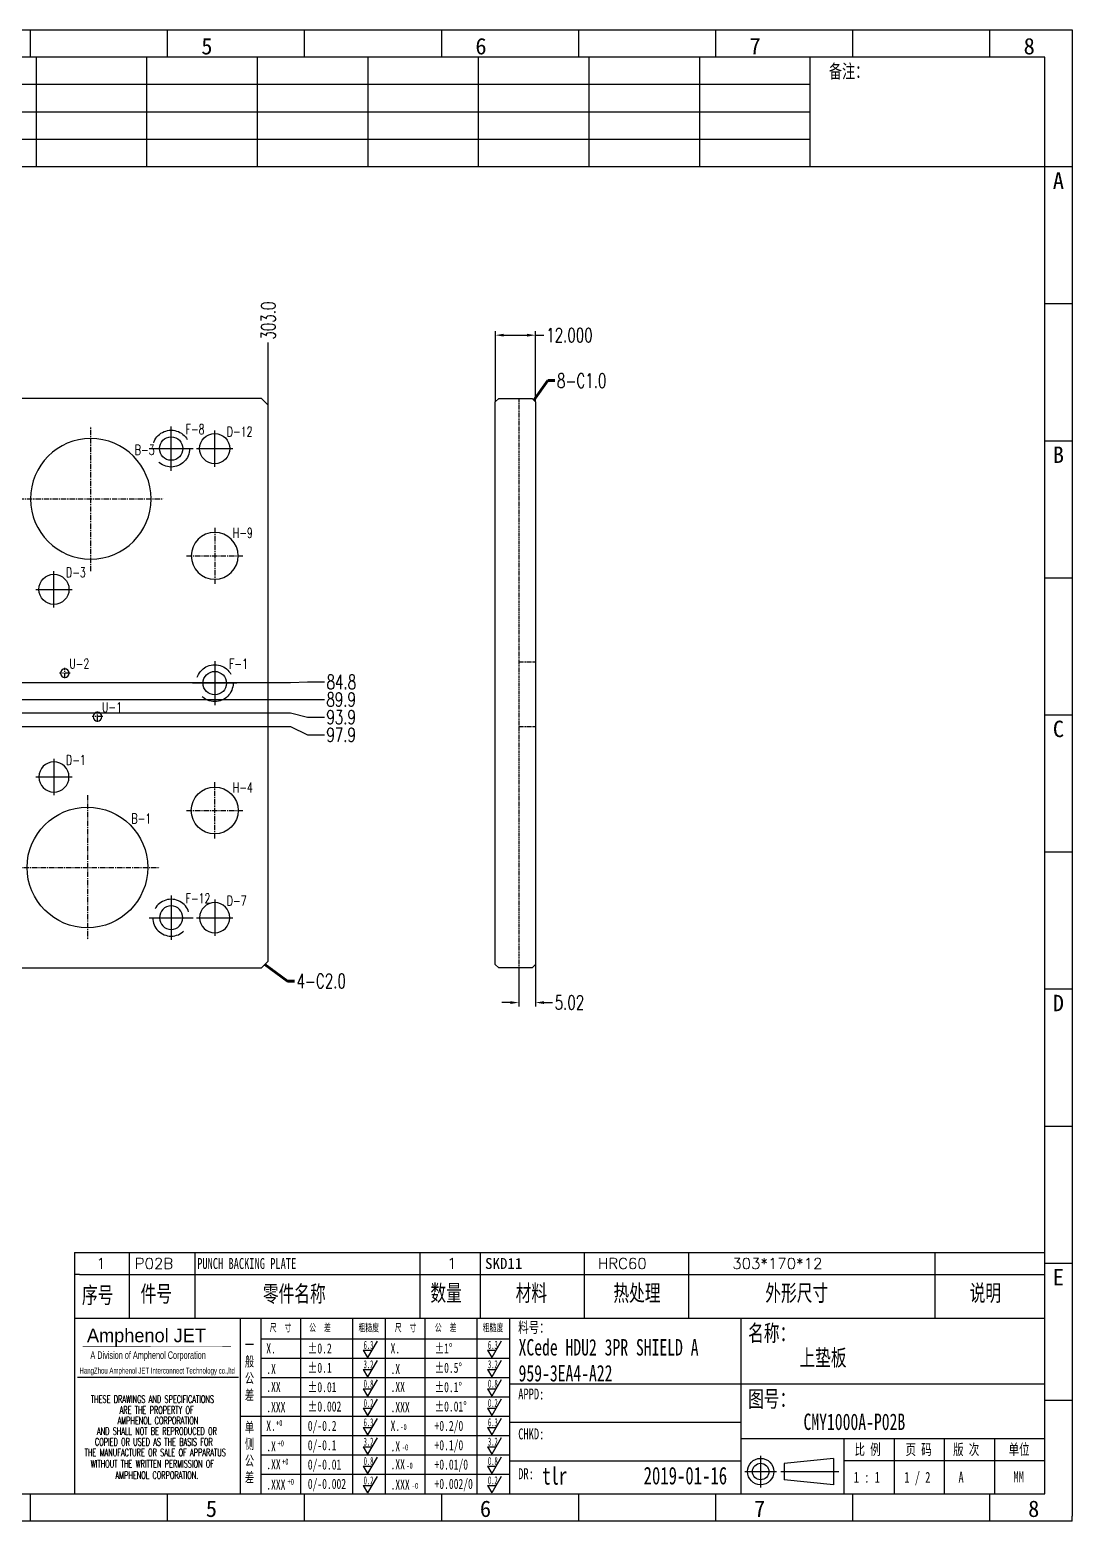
# Model space of a CAD drawing. Header units: millimetres. Extents: x -2852 to 5627, y -2271 to 1849.
# Drawn here: x 4665.6 to 4976.7, y 1404.1 to 1849.2 of the extents above; entities that cross this region are included whole.
import ezdxf
from ezdxf.enums import TextEntityAlignment as Align

# ---------------------------------------------------------------- set-up
doc = ezdxf.new("R2010")
doc.units = ezdxf.units.MM
doc.header["$PDSIZE"] = 3
for name, pattern in [('CENTER', [50.8, 31.75, -6.35, 6.35, -6.35]), ('DASHED', [19.05, 12.7, -6.35]), ('DASHED2', [9.525, 6.35, -3.175])]:
    doc.linetypes.add(name, pattern=pattern)
for name, color, linetype in [('1', 7, 'Continuous'), ('11', 4, 'DASHED2'), ('41', 1, 'Continuous'), ('P02', 51, 'Continuous')]:
    doc.layers.add(name, color=color, linetype=linetype)
doc.styles.add('CH', font='仿宋_GB2312_0.ttf')
doc.styles.add('jet01', font='simplex.shx', dxfattribs={"width": 0.7, "bigfont": 'hztxt.shx'})
doc.styles.add('jet02', font='simplex.shx', dxfattribs={"width": 0.7})
doc.styles.add('SIMPLEX', font='SIMPLEX')
doc.styles.get("Standard").update_dxf_attribs({"font": '仿宋_GB2312_0.ttf', "width": 0.7})
doc.styles.add('TEXTSTYLE_1', font='TRIUMB.TTF')
doc.styles.add('TEXTSTYLE_2', font='TRIUM.TTF')
doc.styles.add('tk', font='', dxfattribs={"width": 0.7})
doc.styles.add('tk 2', font='仿宋_GB2312_0.ttf', dxfattribs={"width": 0.65})
doc.styles.add('tk 4', font='simplex.shx', dxfattribs={"width": 0.65, "bigfont": 'bigfont.shx'})
doc.styles.get('tk').set_extended_font_data('NSimSun')
doc.dimstyles.new('jet02', dxfattribs={"dimtxt": 3.5, "dimasz": 2.1, "dimexe": 1, "dimexo": 0, "dimgap": 0.5, "dimtad": 0, "dimtoh": 1, "dimdec": 3, "dimzin": 9, "dimdsep": 46, "dimtxsty": 'jet02', "dimcen": 0, "dimclrt": 256, "dimazin": 2, "dimtfac": 1, "dimtdec": 3, "dimtofl": 0, "dimtmove": 0, "dimatfit": 1, "dimfxl": 0, "dimarcsym": 0})

# ---------------------------------------------------------------- blocks, each defined once
blk = doc.blocks.new('A3-N')
at = {"layer": '1', "color": 1}
for p, q in [((0, 296.73), (420, 296.73)), ((212.73, 291.27), (212.73, 296.73)), ((240, 291.27), (240, 296.73)), ((267.27, 291.27), (267.27, 296.73)), ((294.55, 291.27), (294.55, 296.73)), ((321.82, 291.27), (321.82, 296.73)), ((349.09, 291.27), (349.09, 296.73)), ((376.36, 291.27), (376.36, 296.73)), ((403.64, 291.27), (403.64, 296.73)), ((420, 296.73), (420, 1)), ((420, 269.45), (414.55, 269.45)), ((420, 242.18), (414.55, 242.18)), ((420, 214.91), (414.55, 214.91)), ((420, 187.64), (414.55, 187.64)), ((420, 160.36), (414.55, 160.36)), ((420, 133.09), (414.55, 133.09)), ((420, 105.82), (414.55, 105.82)), ((420, 78.55), (414.55, 78.55)), ((420, 51.27), (414.55, 51.27)), ((222.45, 49.09), (221.45, 49.09)), ((221.45, 49.09), (221.45, 40.36)), ((222.45, 49.09), (414.55, 49.09)), ((232.36, 49.09), (232.36, 40.36)), ((245.45, 49.09), (245.45, 40.36)), ((290.18, 49.09), (290.18, 40.36)), ((302.18, 49.09), (302.18, 40.36)), ((322.91, 49.09), (322.91, 40.36)), ((343.64, 49.09), (343.64, 40.36)), ((392.73, 40.36), (392.73, 49.09)), ((258.55, 40.36), (258.55, 5.44)), ((266.45, 40.36), (266.45, 5.44)), ((276.78, 40.36), (276.78, 5.45)), ((291.18, 40.36), (291.18, 5.45)), ((301.51, 40.37), (301.51, 5.46)), ((308.01, 40.36), (308.01, 5.45)), ((354.09, 40.36), (354.09, 5.45)), ((308.01, 32.39), (258.55, 32.39)), ((308.01, 28.54), (258.55, 28.54)), ((414.55, 27.27), (308.01, 27.27)), ((308.01, 24.69), (258.55, 24.69)), ((420, 24), (414.55, 24)), ((354.09, 19.63), (308.01, 19.63)), ((308.01, 16.99), (258.55, 16.99)), ((414.55, 16.36), (354.09, 16.36)), ((374.55, 16.36), (374.55, 5.45)), ((384.55, 16.36), (384.55, 5.45)), ((394.55, 16.36), (394.55, 5.45)), ((404.55, 16.36), (404.55, 5.45)), ((308.01, 13.14), (258.55, 13.14)), ((308.01, 11.99), (354.09, 11.99)), ((372.51, 12.49), (362.69, 11.5)), ((372.51, 12.49), (372.51, 7.25)), ((414.55, 12), (374.55, 12)), ((308.01, 9.29), (258.55, 9.29)), ((362.69, 11.5), (362.69, 8.23)), ((372.51, 7.25), (362.69, 8.23)), ((212.73, 0), (212.73, 5.45)), ((240, 0), (240, 5.45)), ((267.27, 0), (267.27, 5.45)), ((294.55, 0), (294.55, 5.45)), ((321.82, 0), (321.82, 5.45)), ((349.09, 0), (349.09, 5.45)), ((376.36, 0), (376.36, 5.45)), ((403.64, 0), (403.64, 5.45)), ((420, 0), (1, 0)), ((420, 0), (420, 1))]:
    blk.add_line(p, q, dxfattribs=at)
at = {"layer": '1'}
for p, q in [((414.55, 278.18), (414.55, 284.73)), ((221.45, 40.36), (221.45, 5.45)), ((221.45, 40.36), (414.55, 40.36)), ((221.45, 40.36), (414.55, 40.36)), ((254.41, 40.36), (254.41, 5.45)), ((283.28, 40.36), (283.28, 5.45)), ((308.01, 36.24), (258.55, 36.24)), ((222.08, 28.67), (254.12, 28.67)), ((308.01, 20.84), (254.41, 20.84))]:
    blk.add_line(p, q, dxfattribs=at)
at = {"layer": '1', "color": 1, "ltscale": 0.05}
for p, q in [((281.68, 35.84), (279.79, 32.56)), ((306.41, 35.84), (304.52, 32.56)), ((278.93, 34.04), (279.79, 32.56)), ((278.93, 34.04), (280.65, 34.04)), ((303.66, 34.05), (304.52, 32.56)), ((303.66, 34.05), (305.38, 34.05)), ((278.93, 30.19), (279.79, 28.71)), ((278.93, 30.19), (280.65, 30.19)), ((281.68, 31.99), (279.79, 28.71)), ((303.66, 30.2), (305.38, 30.2)), ((303.66, 30.2), (304.52, 28.71)), ((306.41, 31.99), (304.52, 28.71)), ((281.68, 28.14), (279.79, 24.86)), ((306.41, 28.14), (304.52, 24.86)), ((278.93, 26.34), (279.79, 24.86)), ((278.93, 26.34), (280.65, 26.34)), ((281.68, 24.29), (279.79, 21.01)), ((303.66, 26.35), (304.52, 24.86)), ((303.66, 26.35), (305.38, 26.35)), ((306.41, 24.29), (304.52, 21.01)), ((278.93, 22.49), (280.65, 22.49)), ((278.93, 22.49), (279.79, 21.01)), ((303.66, 22.5), (305.38, 22.5)), ((303.66, 22.5), (304.52, 21.01)), ((278.93, 18.66), (279.79, 17.17)), ((278.93, 18.66), (280.65, 18.66)), ((281.68, 20.45), (279.79, 17.17)), ((303.66, 18.66), (304.52, 17.18)), ((303.66, 18.66), (305.38, 18.66)), ((306.41, 20.46), (304.52, 17.18)), ((281.68, 16.6), (279.79, 13.32)), ((306.41, 16.61), (304.52, 13.33)), ((278.93, 14.81), (280.65, 14.81)), ((278.93, 14.81), (279.79, 13.32)), ((281.68, 12.75), (279.79, 9.47)), ((303.66, 14.81), (305.38, 14.81)), ((303.66, 14.81), (304.52, 13.33)), ((306.41, 12.76), (304.52, 9.48)), ((278.93, 10.96), (279.79, 9.47)), ((278.93, 10.96), (280.65, 10.96)), ((303.66, 10.96), (304.52, 9.48)), ((303.66, 10.96), (305.38, 10.96)), ((306.41, 8.91), (304.52, 5.63)), ((278.93, 7.11), (279.79, 5.62)), ((278.93, 7.11), (280.65, 7.11)), ((281.68, 8.9), (279.79, 5.62)), ((303.66, 7.11), (305.38, 7.11)), ((303.66, 7.11), (304.52, 5.63))]:
    blk.add_line(p, q, dxfattribs=at)
at = {"layer": '1', "color": 1, "ltscale": 0.1}
for p, q in [((358.01, 13.02), (358.01, 6.71)), ((354.86, 9.87), (361.17, 9.87)), ((362.03, 9.87), (373.54, 9.87))]:
    blk.add_line(p, q, dxfattribs=at)
at = {"layer": '1'}
blk.add_lwpolyline([(221.45, 5.45), (414.55, 5.45), (414.55, 291.27), (5.45, 291.27), (5.45, 5.45), (414.55, 5.45)], dxfattribs=at)
at = {"layer": '1', "color": 7, "linetype": 'Continuous', "const_width": 0.123}
blk.add_lwpolyline([(223.11, 34.74), (252.6, 34.76)], dxfattribs=at)
at = {"layer": '1', "color": 1}
for radius in [2.62, 1.64]:
    blk.add_circle((358.01, 9.87), radius, dxfattribs=at)
at = {"layer": '41'}
for p, q in [((213.82, 291.27), (213.82, 269.45)), ((235.82, 291.27), (235.82, 269.45)), ((257.82, 291.27), (257.82, 269.45)), ((279.82, 291.27), (279.82, 269.45)), ((301.82, 291.27), (301.82, 269.45)), ((323.82, 291.27), (323.82, 269.45)), ((345.82, 291.27), (345.82, 269.45)), ((367.82, 291.27), (367.82, 269.45)), ((367.82, 285.82), (5.45, 285.82)), ((367.82, 280.36), (5.45, 280.36)), ((367.82, 274.91), (5.45, 274.91)), ((414.55, 269.45), (5.45, 269.45))]:
    blk.add_line(p, q, dxfattribs=at)
at = {"layer": '1', "color": 1}
for s, p in [('5', (247.82, 295.11)), ('6', (302.36, 295.11)), ('7', (356.91, 295.11)), ('8', (411.45, 295.11)), ('5', (248.72, 4.11)), ('6', (303.26, 4.11)), ('7', (357.81, 4.11)), ('8', (412.35, 4.11))]:
    blk.add_text(s, height=3.27, dxfattribs=at).set_placement(p, align=Align.TOP_CENTER)
at = {"layer": '1', "style": 'tk', "width": 0.7}
blk.add_text('备注：', height=2.727, dxfattribs=at).set_placement((375.51, 288.55), align=Align.MIDDLE)
at = {"layer": '1', "color": 1}
for s, p in [('A', (418.37, 268.36)), ('B', (418.37, 213.82)), ('C', (418.37, 159.27)), ('D', (418.37, 104.73)), ('E', (418.37, 50.18))]:
    blk.add_text(s, height=3.27, dxfattribs=at).set_placement(p, align=Align.TOP_RIGHT)
at = {"layer": '1', "color": 1, "style": 'tk 2', "width": 0.7}
for s, height, p in [('数量', 3.273, (292.3, 43.78)), ('材料', 3.273, (309.27, 43.78)), ('热处理', 3.273, (328.71, 43.78)), ('外形尺寸', 3.273, (358.94, 43.78)), ('说明', 3.273, (399.61, 43.78)), ('序号', 3.273, (222.96, 43.34)), ('件号', 3.273, (234.62, 43.61)), ('零件名称', 3.273, (258.97, 43.61)), ('料号：', 2.182, (309.77, 37.46)), ('名称：', 3.273, (355.52, 35.79)), ('图号：', 3.273, (355.52, 22.7)), ('比 例', 2.182, (376.69, 13.18)), ('页 码', 2.182, (386.85, 13.18)), ('版 次', 2.182, (396.31, 13.18)), ('单位', 2.182, (407.35, 13.18))]:
    blk.add_text(s, height=height, dxfattribs=at).set_placement(p)
at = {"layer": '1', "color": 7, "linetype": 'Continuous', "style": 'TEXTSTYLE_1'}
blk.add_text('Amphenol JET', height=2.7, dxfattribs=at).set_placement((223.96, 35.61))
at = {"layer": '1', "color": 1, "ltscale": 0.05, "style": 'tk 2', "width": 0.5}
for s, p in [('6.3', (279.01, 34.26)), ('6.3', (303.74, 34.27)), ('3.2', (279.01, 30.41)), ('3.2', (303.74, 30.42)), ('0.8', (279.01, 26.56)), ('0.8', (303.74, 26.57)), ('0.2', (279.01, 22.71)), ('0.2', (303.74, 22.72)), ('6.3', (279.01, 18.87)), ('6.3', (303.74, 18.88)), ('3.2', (279.01, 15.02)), ('3.2', (303.74, 15.03)), ('0.8', (279.01, 11.17)), ('0.8', (303.74, 11.18)), ('0.2', (279.01, 7.32)), ('0.2', (303.74, 7.33))]:
    blk.add_text(s, height=1.6, dxfattribs=at).set_placement(p)
at = {"layer": '1', "color": 7, "linetype": 'Continuous'}
for s, height, style, width, p in [('A Division of Amphenol Corporation', 1.5, 'TEXTSTYLE_2', 0.7, (224.64, 32.29)), ('HangZhou Amphenol JET Interconnect Technology co.,ltd ', 1.2, 'TEXTSTYLE_2', 0.6, (222.47, 29.36)), ('THESE DRAWINGS AND SPECIFICATIONS', 1.5, 'tk 4', 0.6, (224.73, 23.52)), ('ARE THE PROPERTY OF', 1.5, 'tk 4', 0.6, (230.45, 21.35)), ('AND SHALL NOT BE REPRODUCED OR', 1.5, 'tk 4', 0.6, (225.95, 17.17)), ('AMPHENOL CORPORATION', 1.5, 'tk 4', 0.6, (230.04, 19.27)), ('COPIED OR USED AS THE BASIS FOR', 1.5, 'tk 4', 0.6, (225.54, 15.02)), ('THE MANUFACTURE OR SALE OF APPARATUS', 1.5, 'tk 4', 0.6, (223.5, 12.92)), ('WITHOUT THE WRITTEN PERMISSION OF', 1.5, 'tk 4', 0.6, (224.73, 10.67)), ('AMPHENOL CORPORATION.', 1.5, 'tk 4', 0.6, (229.63, 8.4))]:
    blk.add_text(s, height=height, dxfattribs=dict(at, style=style, width=width)).set_placement(p)
at = {"layer": '1', "color": 1, "style": 'tk 2', "width": 0.7}
for s, p in [('X.', (259.64, 34.37)), ('%%P0.2', (267.9, 34.37)), ('X.', (284.37, 34.37)), ('%%P1%%D', (293.12, 34.37)), ('.X', (259.64, 30.28)), ('%%P0.1', (267.9, 30.52)), ('.X', (284.37, 30.28)), ('%%P0.5%%D', (293.12, 30.52)), ('.XX', (259.64, 26.71)), ('%%P0.01', (267.9, 26.67)), ('.XX', (284.37, 26.71)), ('%%P0.1%%D', (293.12, 26.67)), ('%%P0.002', (267.9, 22.82)), ('%%P0.01%%D', (293.12, 22.82)), ('.XXX', (259.64, 22.68)), ('.XXX', (284.37, 22.68)), ('X.', (259.64, 18.97)), ('0/-0.2', (267.9, 18.97)), ('X.', (284.37, 18.97)), ('+0.2/0', (293.12, 18.97)), ('.X', (259.64, 14.88)), ('0/-0.1', (267.9, 15.12)), ('.X', (284.37, 14.88)), ('+0.1/0', (293.12, 15.12)), ('.XX', (259.64, 11.31)), ('0/-0.01', (267.9, 11.27)), ('.XX', (284.37, 11.31)), ('+0.01/0', (293.12, 11.27)), ('.XXX', (259.64, 7.28)), ('0/-0.002', (267.9, 7.42)), ('.XXX', (284.37, 7.28)), ('+0.002/0', (293.12, 7.42))]:
    blk.add_text(s, height=2, dxfattribs=at).set_placement(p, align=Align.MIDDLE_LEFT)
at = {"layer": '1', "style": 'tk 2', "width": 0.7}
for s, p in [('APPD:', (309.77, 24.21)), ('CHKD:', (309.77, 16.27)), ('DR:', (309.77, 8.35))]:
    blk.add_text(s, height=2.182, dxfattribs=at).set_placement(p)
at = {"layer": '1', "color": 7, "style": 'tk 2', "width": 0.7}
blk.add_text('MM', height=2.182, dxfattribs=at).set_placement((408.31, 7.75))
at = {"layer": '1', "color": 1, "ltscale": 0.05, "char_height": 1.5, "width": 6.3627, "attachment_point": 1, "style": 'tk 2'}
for s, insert in [('尺  寸', (260.31, 39.25)), ('公  差', (268.17, 39.25)), ('粗糙度', (277.98, 39.25)), ('尺  寸', (285.2, 39.25)), ('公  差', (293.18, 39.25)), ('粗糙度', (302.71, 39.26))]:
    blk.add_mtext(s, dxfattribs=dict(at, insert=insert))
at = {"layer": '1', "ltscale": 0.05, "char_height": 2, "width": 2.5195, "attachment_point": 1, "style": 'tk 2'}
for s, insert in [('一般公差', (255.39, 36.11)), ('单侧公差', (255.39, 19.71))]:
    blk.add_mtext(s, dxfattribs=dict(at, insert=insert))
at = {"layer": '1', "color": 1, "ltscale": 0.05, "char_height": 1.2, "width": 5.1396, "attachment_point": 1, "line_spacing_factor": 0.8, "style": 'tk 2'}
for s, insert in [('+0', (261.58, 20.13)), ('-0', (286.31, 19.33)), ('+0', (261.88, 16.09)), ('-0', (286.61, 15.29)), ('+0', (262.79, 12.45)), ('-0', (287.51, 11.65)), ('+0', (263.87, 8.44)), ('-0', (288.59, 7.64))]:
    blk.add_mtext(s, dxfattribs=dict(at, insert=insert))
at = {"layer": '1', "style": 'tk 2', "width": 0.7}
for tag, p in [('PATR-NO1', (309.84, 32.96)), ('TITLE', (365.74, 30.9)), ('PATR-NO2', (309.84, 27.81)), ('DWG-NO:', (366.54, 18.14))]:
    blk.add_attdef(tag, p, '', height=3.27, dxfattribs=at)
at = {"layer": '1', "color": 1, "style": 'tk 2', "width": 0.7}
for tag, p in [('DRAW', (314.55, 7.27)), ('DATE', (334.72, 7.32))]:
    blk.add_attdef(tag, p, '', height=3.49, dxfattribs=at)
at = {"layer": '1', "style": 'tk 2', "width": 0.7}
for tag, p in [('SCALE', (376.55, 8.73)), ('SHEET', (386.6, 8.72)), ('REV', (397.38, 8.73))]:
    blk.add_attdef(tag, text='', height=2.18, dxfattribs=at).set_placement(p, align=Align.MIDDLE_LEFT)
blk = doc.blocks.new('FB3')
at = {"layer": '1', "color": 1}
for p, q in [((0, 4.36), (193.09, 4.36)), ((0, 4.36), (0, 0)), ((10.91, 4.36), (10.91, 0)), ((24, 4.36), (24, 0)), ((68.73, 4.36), (68.73, 0)), ((80.73, 4.36), (80.73, 0)), ((101.45, 4.36), (101.45, 0)), ((122.18, 4.36), (122.18, 0)), ((171.27, 0), (171.27, 4.36))]:
    blk.add_line(p, q, dxfattribs=at)
at = {"layer": '1'}
for tag, style, p in [('ITEM', 'SIMPLEX', (4.36, 2.18)), ('PARTNO', 'SIMPLEX', (12, 2.18)), ('QTY', 'SIMPLEX', (74.18, 2.18)), ('MATL', 'CH', (81.72, 2.18)), ('FINISH', 'SIMPLEX', (104.17, 2.18)), ('SPEC', 'SIMPLEX', (130.91, 2.18)), ('REMARK', 'SIMPLEX', (174.06, 2.18))]:
    blk.add_attdef(tag, text='', height=2.18, dxfattribs=dict(at, style=style)).set_placement(p, align=Align.MIDDLE_LEFT)
at = {"layer": '1', "style": 'tk', "width": 0.7}
blk.add_attdef('DIE', text='', height=2.18, dxfattribs=at).set_placement((24.43, 2.18), align=Align.MIDDLE_LEFT)
blk = doc.blocks.new('P02-POST20')
at = {"layer": 'P02', "color": 6, "linetype": 'CENTER', "ltscale": 0.05}
for p, q in [((0, 21.6), (0, -21.6)), ((21.6, 0), (-21.6, 0))]:
    blk.add_line(p, q, dxfattribs=at)
at = {"layer": 'P02', "linetype": 'Continuous', "ltscale": 0.05}
blk.add_circle((0, 0), 18, dxfattribs=at)
blk = doc.blocks.new('P02-BYKP')
at = {"layer": 'P02', "color": 6, "linetype": 'CENTER', "ltscale": 0.05}
for p, q in [((1.56, 0), (-1.56, 0)), ((0, 1.56), (0, -1.56))]:
    blk.add_line(p, q, dxfattribs=at)
at = {"layer": 'P02', "linetype": 'Continuous', "ltscale": 0.05}
blk.add_circle((0, 0), 1.3, dxfattribs=at)
blk = doc.blocks.new('P02-DISK30')
at = {"layer": 'P02', "color": 6, "linetype": 'CENTER', "ltscale": 0.05}
for p, q in [((0, 8.4), (0, -8.4)), ((8.4, 0), (-8.4, 0))]:
    blk.add_line(p, q, dxfattribs=at)
at = {"layer": 'P02', "linetype": 'Continuous', "ltscale": 0.05}
blk.add_circle((0, 0), 7, dxfattribs=at)
blk = doc.blocks.new('P02-L8')
at = {"layer": 'P02', "color": 6, "linetype": 'CENTER'}
for p, q in [((0, 5.4), (0, -5.4)), ((5.4, 0), (-5.4, 0))]:
    blk.add_line(p, q, dxfattribs=at)
at = {"layer": 'P02', "linetype": 'Continuous'}
blk.add_circle((0, 0), 4.5, dxfattribs=at)
blk = doc.blocks.new('P02-M6')
at = {"layer": 'P02', "color": 6, "linetype": 'CENTER'}
for p, q in [((0, 6.6), (0, -6.6)), ((6.6, 0), (-6.6, 0))]:
    blk.add_line(p, q, dxfattribs=at)
at = {"layer": 'P02', "color": 4, "linetype": 'DASHED'}
blk.add_circle((0, 0), 5.5, dxfattribs=at)
at = {"layer": 'P02', "linetype": 'Continuous'}
blk.add_circle((0, 0), 3.5, dxfattribs=at)
blk = doc.blocks.new('*D5067')
at = {"layer": '41', "ltscale": 0.05}
for p, q in [((2004.71, 4969.26), (2004.71, 4990.31)), ((2016.71, 4969.26), (2016.71, 4990.31)), ((2007.23, 4989.11), (2014.19, 4989.11)), ((2016.71, 4989.11), (2019.23, 4989.11))]:
    blk.add_line(p, q, dxfattribs=at)
for points in [[(2007.23, 4989.53), (2007.23, 4988.69), (2004.71, 4989.11)], [(2014.19, 4988.69), (2014.19, 4989.53), (2016.71, 4989.11)]]:
    blk.add_solid(points, dxfattribs=at)
at = {"layer": 'Defpoints', "color": 0, "ltscale": 0.05}
for p in [(2016.71, 4989.11), (2004.71, 4969.26), (2016.71, 4969.26)]:
    blk.add_point(p, dxfattribs=at)
at = {"layer": '41', "ltscale": 0.05, "insert": (2026.83, 4989.11), "char_height": 4.2, "attachment_point": 5, "style": 'jet02'}
blk.add_mtext('12.000', dxfattribs=at)
blk = doc.blocks.new('*D5068')
at = {"layer": '41', "ltscale": 0.05}
for p, q in [((2011.69, 4800.26), (2011.69, 4788.72)), ((2016.71, 4801.26), (2016.71, 4788.72)), ((2009.17, 4789.92), (2006.65, 4789.92)), ((2019.23, 4789.92), (2021.75, 4789.92))]:
    blk.add_line(p, q, dxfattribs=at)
for points in [[(2009.17, 4789.5), (2009.17, 4790.34), (2011.69, 4789.92)], [(2019.23, 4790.34), (2019.23, 4789.5), (2016.71, 4789.92)]]:
    blk.add_solid(points, dxfattribs=at)
at = {"layer": 'Defpoints', "color": 0, "ltscale": 0.05}
for p in [(2011.69, 4800.26), (2016.71, 4801.26), (2016.71, 4789.92)]:
    blk.add_point(p, dxfattribs=at)
at = {"layer": '41', "ltscale": 0.05, "insert": (2026.83, 4789.92), "char_height": 4.2, "attachment_point": 5, "style": 'jet02'}
blk.add_mtext('5.02', dxfattribs=at)
blk = doc.blocks.new('*D5073')
at = {"layer": '41', "ltscale": 0.05}
for p, q in [((1792.01, 4872.36), (1943.59, 4872.36)), ((1943.59, 4872.36), (1948.63, 4869.86)), ((1948.63, 4869.86), (1953.67, 4869.86))]:
    blk.add_line(p, q, dxfattribs=at)
at = {"layer": 'Defpoints', "color": 0, "ltscale": 0.05}
for p in [(1633.95, 4970.26), (1792.01, 4872.36), (1953.67, 4869.86)]:
    blk.add_point(p, dxfattribs=at)
at = {"layer": '41', "ltscale": 0.05, "insert": (1958.68, 4869.86), "char_height": 4.2, "attachment_point": 5, "style": 'jet02'}
blk.add_mtext('97.9', dxfattribs=at)
blk = doc.blocks.new('*D5074')
at = {"layer": '41', "ltscale": 0.05}
for p, q in [((1809.41, 4876.36), (1943.59, 4876.36)), ((1943.59, 4876.36), (1948.63, 4875.11)), ((1948.63, 4875.11), (1953.67, 4875.11))]:
    blk.add_line(p, q, dxfattribs=at)
at = {"layer": 'Defpoints', "color": 0, "ltscale": 0.05}
for p in [(1633.95, 4970.26), (1809.41, 4876.36), (1953.67, 4875.11)]:
    blk.add_point(p, dxfattribs=at)
at = {"layer": '41', "ltscale": 0.05, "insert": (1958.68, 4875.11), "char_height": 4.2, "attachment_point": 5, "style": 'jet02'}
blk.add_mtext('93.9', dxfattribs=at)
blk = doc.blocks.new('*D5075')
at = {"layer": '41', "ltscale": 0.05}
blk.add_line((1797.55, 4880.36), (1953.67, 4880.36), dxfattribs=at)
at = {"layer": 'Defpoints', "color": 0, "ltscale": 0.05}
for p in [(1633.95, 4970.26), (1797.55, 4880.36), (1953.67, 4880.36)]:
    blk.add_point(p, dxfattribs=at)
at = {"layer": '41', "ltscale": 0.05, "insert": (1958.68, 4880.36), "char_height": 4.2, "attachment_point": 5, "style": 'jet02'}
blk.add_mtext('89.9', dxfattribs=at)
blk = doc.blocks.new('*D5076')
at = {"layer": '41', "ltscale": 0.05}
for p, q in [((1814.95, 4885.46), (1943.59, 4885.46)), ((1943.59, 4885.46), (1948.63, 4885.61)), ((1948.63, 4885.61), (1953.67, 4885.61))]:
    blk.add_line(p, q, dxfattribs=at)
at = {"layer": 'Defpoints', "color": 0, "ltscale": 0.05}
for p in [(1633.95, 4970.26), (1814.95, 4885.46), (1953.67, 4885.61)]:
    blk.add_point(p, dxfattribs=at)
at = {"layer": '41', "ltscale": 0.05, "insert": (1958.75, 4885.61), "char_height": 4.2, "attachment_point": 5, "style": 'jet02'}
blk.add_mtext('84.8', dxfattribs=at)
blk = doc.blocks.new('*D5085')
at = {"layer": '41', "ltscale": 0.05}
blk.add_line((1936.95, 4968.26), (1936.95, 4986.97), dxfattribs=at)
at = {"layer": 'Defpoints', "color": 0, "ltscale": 0.05}
for p in [(1936.95, 4986.97), (1633.95, 4970.26), (1936.95, 4968.26)]:
    blk.add_point(p, dxfattribs=at)
at = {"layer": '41', "ltscale": 0.05, "insert": (1936.95, 4993.45), "char_height": 4.2, "attachment_point": 5, "rotation": 90, "style": 'jet02'}
blk.add_mtext('303.0', dxfattribs=at)

msp = doc.modelspace()

# ---------------------------------------------------------------- linework, layer by layer
at = {"layer": '11', "ltscale": 0.05}
for p, q in [((4811.5402, 1739.2425), (4811.5402, 1569.2425)), ((4811.5402, 1660.6425), (4816.5602, 1660.6425)), ((4811.5402, 1641.3425), (4816.5602, 1641.3425))]:
    msp.add_line(p, q, dxfattribs=at)
at = {"layer": 'P02', "ltscale": 0.05}
for points in [[(4734.809, 1569.2425), (4736.809, 1571.2425), (4736.809, 1737.2425), (4734.809, 1739.2425), (4435.809, 1739.2425), (4433.809, 1737.2425), (4433.809, 1571.2425), (4435.809, 1569.2425)], [(4804.5602, 1738.2425), (4805.5602, 1739.2425), (4815.5602, 1739.2425), (4816.5602, 1738.2425), (4816.5602, 1570.2425), (4815.5602, 1569.2425), (4805.5602, 1569.2425), (4804.5602, 1570.2425)]]:
    msp.add_lwpolyline(points, close=True, dxfattribs=at)

# ---------------------------------------------------------------- block references
at = {"layer": '1', "ltscale": 0.05, "xscale": 1.5, "yscale": 1.5, "zscale": 1.5}
for name, p, values in [('A3-N', (4346.7373, 1404.1358), {'DWG-NO:': 'CMY1000A-P02B', 'TITLE': '上垫板', 'REV': 'A', 'SHEET': '1 / 2', 'DRAW': 'tlr', 'DATE': '2019-01-16', 'PATR-NO1': 'XCede HDU2 3PR SHIELD A', 'PATR-NO2': '959-3EA4-A22', 'SCALE': '1 : 1'}), ('FB3', (4678.9191, 1477.7722), {'PARTNO': 'P02B', 'ITEM': '1', 'DIE': 'PUNCH BACKING PLATE', 'QTY': '1', 'MATL': 'SKD11', 'FINISH': 'HRC60', 'SPEC': '303*170*12'})]:
    msp.add_blockref(name, p, dxfattribs=at).add_auto_attribs(values)
at = {"layer": 'P02', "ltscale": 0.05, "extrusion": (0, 0, -1), "zscale": -1, "rotation": 270}
msp.add_blockref('P02-POST20', (-4683.809, 1709.2425), dxfattribs=at)
at = {"layer": 'P02', "rotation": 180}
for name, p in [('P02-M6', (4707.809, 1724.2425)), ('P02-L8', (4720.809, 1724.2425)), ('P02-L8', (4672.809, 1682.2425)), ('P02-DISK30', (4720.809, 1616.2425))]:
    msp.add_blockref(name, p, dxfattribs=at)
at = {"layer": 'P02', "extrusion": (0, 0, -1), "zscale": -1}
for name, p in [('P02-DISK30', (-4720.809, 1692.2425)), ('P02-L8', (-4672.809, 1626.2425)), ('P02-M6', (-4707.809, 1584.2425)), ('P02-L8', (-4720.809, 1584.2425))]:
    msp.add_blockref(name, p, dxfattribs=at)
at = {"layer": 'P02'}
msp.add_blockref('P02-M6', (4720.809, 1654.2425), dxfattribs=at)
at = {"layer": 'P02', "extrusion": (0, 0, -1), "zscale": -1, "rotation": 180}
for p in [(-4676.059, 1657.2425), (-4685.809, 1644.2425)]:
    msp.add_blockref('P02-BYKP', p, dxfattribs=at)
at = {"layer": 'P02', "ltscale": 0.05, "rotation": 90}
msp.add_blockref('P02-POST20', (4682.809, 1599.2425), dxfattribs=at)

# ---------------------------------------------------------------- texts
at = {"layer": '41', "ltscale": 0.05, "style": 'jet01', "width": 0.7}
for s, p in [('F-8', (4712.1139, 1728.5473)), ('D-12', (4724.4068, 1727.8402)), ('B-3', (4696.9527, 1722.3862)), ('H-9', (4726.1745, 1697.608)), ('D-3', (4676.4068, 1685.8402)), ('U-2', (4677.394, 1658.5775)), ('F-1', (4725.1139, 1658.5473)), ('U-1', (4687.144, 1645.5775)), ('D-1', (4676.4068, 1629.8402)), ('H-4', (4726.1745, 1621.608)), ('B-1', (4695.9527, 1612.3862)), ('F-12', (4712.1139, 1588.5473)), ('D-7', (4724.4068, 1587.8402))]:
    msp.add_text(s, height=2.94, dxfattribs=at).set_placement(p)
at = {"layer": '41', "ltscale": 0.05, "char_height": 4.2, "attachment_point": 4, "style": 'jet02'}
for s, insert in [('8-C1.0', (4822.9615, 1744.5204)), ('4-C2.0', (4745.2219, 1565.3497))]:
    msp.add_mtext(s, dxfattribs=dict(at, insert=insert))

# ---------------------------------------------------------------- dimensions: what is measured, and where the dimension line sits
at = {"layer": '41', "ltscale": 0.05}
for feature_location, offset, dtype, picture, middle in [((4736.809, 1737.2425), (0, 18.7148), 1, '*D5085', (4736.809, 1762.4372)), ((4591.864, 1641.3425), (161.6598, -2.5), 0, '*D5073', (4758.5338, 1638.8425)), ((4609.264, 1645.3425), (144.2598, -1.25), 0, '*D5074', (4758.5338, 1644.0925)), ((4597.404, 1649.3425), (156.1198, 0), 0, '*D5075', (4758.5338, 1649.3425)), ((4614.804, 1654.4425), (138.7198, 0.15), 0, '*D5076', (4758.6038, 1654.5925))]:
    dim = msp.add_ordinate_dim(feature_location=feature_location, offset=offset, dtype=dtype, origin=(4433.809, 1739.2425), dimstyle='jet02', override={"dimscale": 1.2, "dimtoh": 0, "dimdec": 1, "dimzin": 1, "dimclrd": 256, "dimclre": 256, "dimadec": 1, "dimazin": 0, "dimatfit": 3, "dimlwd": 65535, "dimlwe": 65535}, dxfattribs=at)
    dim.commit()
    dim.dimension.update_dxf_attribs({"geometry": picture, "text_midpoint": middle, "insert": (2799.8548, -3231.0141)})
for base, p1, p2, override, picture, middle in [((4816.5602, 1758.0998), (4804.5602, 1738.2425), (4816.5602, 1738.2425), {"dimscale": 1.2, "dimtoh": 0, "dimzin": 1, "dimclrd": 256, "dimclre": 256, "dimadec": 3, "dimazin": 0, "dimatfit": 3, "dimlwd": 65535, "dimlwe": 65535}, '*D5067', (4826.6802, 1758.0998)), ((4816.5602, 1558.902), (4811.5402, 1569.2425), (4816.5602, 1570.2425), {"dimscale": 1.2, "dimtoh": 0, "dimdec": 2, "dimzin": 1, "dimclrd": 256, "dimclre": 256, "dimazin": 0, "dimatfit": 3, "dimlwd": 65535, "dimlwe": 65535}, '*D5068', (4826.6802, 1558.902))]:
    dim = msp.add_linear_dim(base=base, p1=p1, p2=p2, dimstyle='jet02', override=override, dxfattribs=at)
    dim.commit()
    dim.dimension.update_dxf_attribs({"geometry": picture, "text_midpoint": middle, "insert": (2799.8548, -3231.0141)})

# ---------------------------------------------------------------- leaders
at = {"layer": '41', "ltscale": 0.05, "annotation_type": 0, "has_hookline": 1, "hookline_direction": 0}
for points, override, text_width in [([(4614.1684, 1732.1475), (4626.3219, 1754.17), (4628.4219, 1754.17)], {"dimscale": 1.2, "dimtoh": 0, "dimdec": 1, "dimzin": 1, "dimclrd": 256, "dimclre": 256, "dimadec": 1, "dimazin": 0, "dimatfit": 3, "dimlwd": 65535, "dimlwe": 65535}, 40.32), ([(4816.0602, 1738.7425), (4820.2615, 1744.5204), (4822.3615, 1744.5204)], {"dimscale": 1.2, "dimtoh": 0, "dimzin": 1, "dimclrd": 256, "dimclre": 256, "dimadec": 3, "dimazin": 0, "dimatfit": 3, "dimlwd": 65535, "dimlwe": 65535}, 14.98), ([(4735.809, 1570.2425), (4742.5219, 1565.3497), (4744.6219, 1565.3497)], {"dimscale": 1.2, "dimtoh": 0, "dimdec": 2, "dimzin": 1, "dimclrd": 256, "dimclre": 256, "dimazin": 0, "dimatfit": 3, "dimlwd": 65535, "dimlwe": 65535}, 15.54)]:
    msp.add_leader(points, dimstyle='jet02', override=override, dxfattribs=dict(at, text_width=text_width))

doc.saveas('drawing.dxf')
